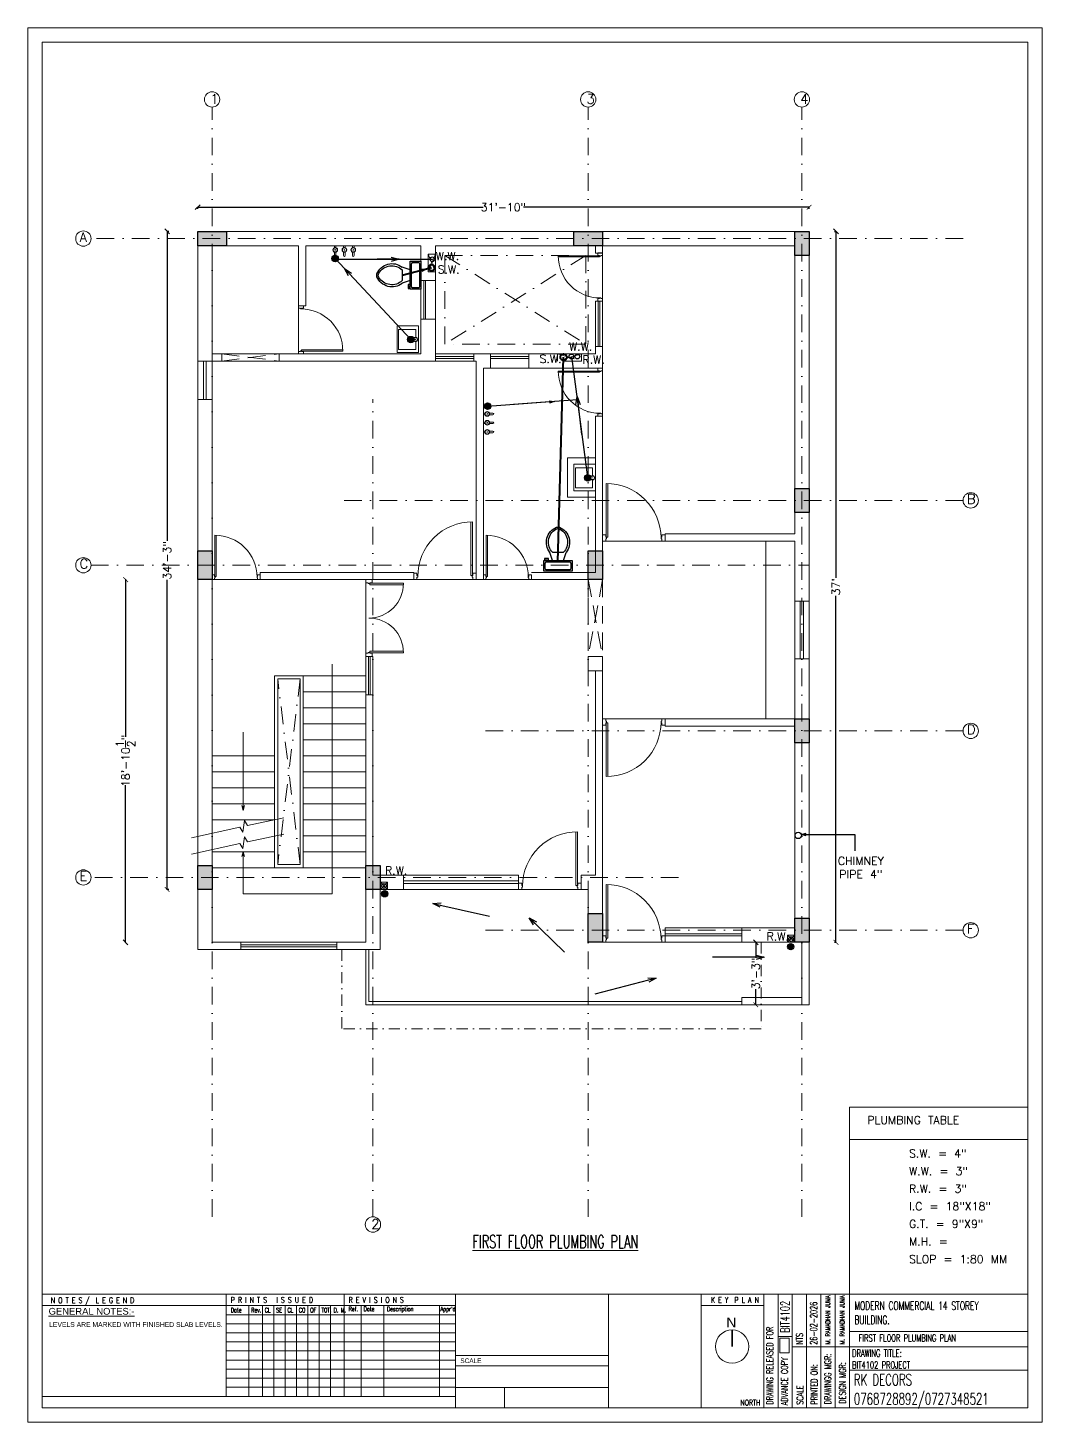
# Model space of a CAD drawing. Header units: inches. Extents: x 10416 to 14183, y 3009 to 10486.
# Drawn here: x 12183 to 12816, y 4819 to 5690 of the extents above; entities that cross this region are included whole.
import ezdxf

# ---------------------------------------------------------------- set-up
doc = ezdxf.new("R2010")
doc.units = ezdxf.units.IN
doc.header["$MEASUREMENT"] = 0
doc.header["$PDMODE"] = 98
doc.linetypes.add('DASHDOTX2', pattern=[2, 1, -0.5, 0, -0.5])
doc.linetypes.add('DASHEDX2', pattern=[1.5, 1, -0.5])
doc.layers.get('0').update_dxf_attribs({"lineweight": 9})
doc.layers.get('Defpoints').update_dxf_attribs({"lineweight": 9})
for name, color, linetype in [('A7- wall', 12, 'Continuous'), ('A7-arch', 144, 'DASHEDX2'), ('A7-column', 7, 'Continuous'), ('A7-cut out', 252, 'DASHDOTX2'), ('A7-door', 33, 'Continuous'), ('A7-railing', 216, 'Continuous'), ('A7-sanitary', 132, 'Continuous'), ('A7-stairs', 114, 'Continuous'), ('A7-text', 232, 'Continuous'), ('A7-window', 4, 'Continuous')]:
    doc.layers.add(name, color=color, linetype=linetype)
for name, color, linetype, lineweight in [('A7-dimention', 160, 'Continuous', 15), ('DIM', 7, 'Continuous', 9), ('elehatch', 7, 'Continuous', 0), ('THIN', 8, 'Continuous', 9)]:
    doc.layers.add(name, color=color, linetype=linetype, lineweight=lineweight)
doc.styles.add('1FR30A', font='', dxfattribs={"height": 0.125})
doc.styles.add('1PT2', font='simplex.shx', dxfattribs={"width": 0.65, "height": 0.078125})
doc.styles.add('1PT25', font='simplex', dxfattribs={"width": 0.65, "height": 2.5})
doc.styles.add('1PT35', font='SIMPLEX', dxfattribs={"width": 0.65, "height": 3.5})
doc.styles.add('1PT5', font='SIMPLEX', dxfattribs={"width": 0.65, "height": 5})
doc.styles.add('ARIAL', font='')
doc.styles.add('RIN', font='gdt.shx')
doc.styles.get("Standard").update_dxf_attribs({"font": 'txt.shx', "height": 5})
doc.styles.add('WORKING', font='txt.shx', dxfattribs={"height": 5})
doc.styles.get('1FR30A').set_extended_font_data('Arial')
doc.styles.get('ARIAL').set_extended_font_data('Arial')
doc.dimstyles.new('FERDIM', dxfattribs={"dimtxt": 5, "dimasz": 3, "dimexe": 0.1875, "dimexo": 0.375, "dimgap": 0.125, "dimtad": 0, "dimdec": 1, "dimzin": 0, "dimdsep": 46, "dimlunit": 4, "dimtxsty": 'Standard', "dimblk1": 'OBLIQUE', "dimblk2": 'ARCHTICK', "dimsah": 1, "dimcen": 0.09375, "dimdle": 0.1875, "dimclrd": 256, "dimclre": 256, "dimclrt": 256, "dimadec": 0, "dimazin": 3, "dimtfac": 1, "dimtdec": 1, "dimtofl": 0, "dimtmove": 1, "dimatfit": 3, "dimldrblk": 'OPEN30', "dimfxl": 1, "dimtolj": 1, "dimtzin": 0, "dimarcsym": 0})

# ---------------------------------------------------------------- blocks, each defined once
blk = doc.blocks.new('rthnry')
at = {"ltscale": 45}
blk.add_hatch(color=5, dxfattribs=at).paths.add_polyline_path([(12508.04, 7803.3), (12517.04, 7803.3), (12517.04, 7785.3), (12508.04, 7785.3)])
at = {"color": 5, "ltscale": 45}
blk.add_lwpolyline([(12508.04, 7803.3), (12517.04, 7803.3), (12517.04, 7785.3), (12508.04, 7785.3)], close=True, dxfattribs=at)
blk = doc.blocks.new('rtbhynrj')
at = {"ltscale": 45}
blk.add_hatch(color=6, dxfattribs=at).paths.add_polyline_path([(12525.73, 7803.3), (12534.73, 7803.3), (12534.73, 7788.3), (12525.73, 7788.3)])
at = {"color": 6, "ltscale": 45}
blk.add_lwpolyline([(12525.73, 7803.3), (12534.73, 7803.3), (12534.73, 7788.3), (12525.73, 7788.3)], close=True, dxfattribs=at)
blk = doc.blocks.new('bgghgfgygg')
at = {"layer": 'A7-column'}
for p, rotation in [((6603.41, 20471.02), 270), ((6838.41, 20471.02), 270), ((26905.76, 15548.77), 180), ((27149.76, 15548.77), 180), ((27149.76, 15322.27), 180)]:
    blk.add_blockref('rthnry', p, dxfattribs=dict(at, rotation=rotation))
for p in [(2235.98, 159.67), (2235.98, -0.83), (2235.98, -144.83), (1862.98, -236.33), (1967.98, -236.33), (2235.98, -269.33)]:
    blk.add_blockref('rtbhynrj', p, dxfattribs=at)
blk = doc.blocks.new('*U13')
for p, q in [((-10, -8.5), (-8, -8.5)), ((-10, -9.5), (-10, -8.5)), ((-7, -9.5), (-10, -9.5)), ((-8, -8.5), (-8, -8)), ((-7, -8), (-7, -9.5)), ((-4, -8), (-6, -14)), ((4, -8), (6, -14)), ((9.5, -6), (9.5, -2)), ((4, -14), (-4, -14))]:
    blk.add_line(p, q)
blk.add_lwpolyline([(10.5, -8), (10.5, 0), (-10.5, 0), (-10.5, -8)], close=True)
for points in [[(-9.5, -2), (-9.5, -6)], [(8.5, -1), (-8.5, -1)], [(-8.5, -7), (8.5, -7)]]:
    blk.add_lwpolyline(points)
for centre, radius, start, end in [((-8.6, -1.9), 0.884, 81.8699, 188.1301), ((-8.6, -6.1), 0.884, 171.8699, 278.1301), ((8.6, -1.9), 0.884, 351.8699, 98.1301), ((8.6, -6.1), 0.884, 261.8699, 8.1301), ((3.5, -21.6), 12.2, 141.4691, 247.9714), ((4.2, -21.8), 11.3, 136.3677, 238.9468), ((-3.5, -21.6), 12.2, 292.0284, 38.5307), ((-4.2, -21.8), 11.3, 301.053, 43.6321), ((0, -27.9), 4, 245.7318, 294.2682), ((0, -29), 4, 254.8605, 285.1395)]:
    blk.add_arc(centre, radius, start, end)
blk = doc.blocks.new('FFDF')
at = {"layer": 'A7-sanitary', "lineweight": 9}
for p, q in [((20303.78, 256.15), (20303.78, 255.15)), ((20304.41, 253.83), (20304.06, 253.68)), ((20304.72, 256.15), (20304.72, 255.14)), ((20309.5, 256.15), (20309.5, 255.15)), ((20310.14, 253.83), (20309.79, 253.68)), ((20310.45, 256.15), (20310.45, 255.14)), ((20315.04, 256.15), (20315.04, 255.15)), ((20315.68, 253.83), (20315.33, 253.68)), ((20315.99, 256.15), (20315.99, 255.14)), ((20303.78, 252.36), (20303.78, 250.16)), ((20304.72, 252.37), (20304.72, 250.16)), ((20309.5, 252.36), (20309.5, 250.16)), ((20310.45, 252.37), (20310.45, 250.16)), ((20315.04, 252.36), (20315.04, 250.16)), ((20315.99, 252.37), (20315.99, 250.16))]:
    blk.add_line(p, q, dxfattribs=at)
for centre, radius in [((20304.24, 253.75), 1.47), ((20304.24, 253.75), 1.28), ((20304.24, 253.75), 0.19), ((20309.97, 253.75), 1.47), ((20309.97, 253.75), 1.28), ((20309.97, 253.75), 0.19), ((20315.5, 253.75), 1.47), ((20315.5, 253.75), 1.28), ((20315.5, 253.75), 0.19)]:
    blk.add_circle(centre, radius, dxfattribs=at)
for centre in [(20304.25, 250.16), (20309.98, 250.16), (20315.51, 250.16)]:
    blk.add_arc(centre, 0.474, 180, 0, dxfattribs=at)
blk = doc.blocks.new('GFGGFFG')
at = {"layer": 'A7-sanitary', "lineweight": 9}
for p, q in [((20260.78, 242.76), (20260.78, 256.15)), ((20260.78, 256.15), (20277.33, 256.15)), ((20268.37, 253.14), (20268.37, 251.32)), ((20268.75, 254.31), (20268.88, 254.42)), ((20269.26, 253.14), (20269.26, 251.32)), ((20277.33, 256.15), (20277.33, 242.76)), ((20277.33, 242.76), (20260.78, 242.76))]:
    blk.add_line(p, q, dxfattribs=at)
blk.add_lwpolyline([(20270.12, 254.36), (20275.07, 254.36), (20275.07, 243.65), (20262.57, 243.65), (20262.57, 254.36), (20267.51, 254.36)], dxfattribs=at)
for radius in [1.3, 1.13, 0.0821]:
    blk.add_circle((20268.82, 254.36), radius, dxfattribs=at)
blk.add_arc((20268.82, 251.32), 0.446, 180, 0, dxfattribs=at)
blk = doc.blocks.new('tdyjyu')
at = {"layer": 'A7- wall', "color": 0, "lineweight": 13, "ltscale": 45}
for p, q in [((13437.21, 6621.56), (13419.82, 6621.56)), ((13419.82, 6621.56), (13419.82, 6597.01)), ((13437.21, 6597.01), (13419.82, 6597.01))]:
    blk.add_line(p, q, dxfattribs=at)
at = {"layer": 'A7-sanitary', "lineweight": 9}
blk.add_blockref('FFDF', (-7029.6, 6497.65), dxfattribs=at)
at = {"layer": 'A7-sanitary', "lineweight": 9, "xscale": -0.8359999999905994, "yscale": 0.8359999999905994, "zscale": 0.8360000000000118}
for p, rotation in [((13328.21, 6735.56), 270), ((13413.83, 6550.68), 180)]:
    blk.add_blockref('*U13', p, dxfattribs=dict(at, rotation=rotation))
at = {"layer": 'A7-sanitary', "lineweight": 9, "xscale": -1, "rotation": 270}
for p in [(13070.58, -13573.42), (13181.06, -13659.77)]:
    blk.add_blockref('GFGGFFG', p, dxfattribs=at)
at = {"layer": 'A7-sanitary', "lineweight": 9, "rotation": 89.99999999999999}
blk.add_blockref('FFDF', (13623.36, -13666.55), dxfattribs=at)
blk = doc.blocks.new('WTHREREG')
at = {"layer": 'A7-door', "lineweight": 0}
for p, q in [((677.32, -489.1), (677.32, -493.1)), ((679.32, -489.1), (677.32, -489.1)), ((677.32, -493.1), (679.32, -493.1)), ((679.32, -490.6), (679.32, -489.1)), ((679.82, -490.6), (679.32, -490.6)), ((679.32, -493.1), (679.32, -491.6)), ((679.32, -491.6), (679.82, -491.6)), ((679.82, -491.6), (679.82, -490.6))]:
    blk.add_line(p, q, dxfattribs=at)
blk = doc.blocks.new('EWRT5RYH6THYH')
at = {"lineweight": 0}
for p, q in [((713.07, -490.6), (713.07, -457.11)), ((714.07, -490.6), (714.07, -457.1)), ((714.07, -490.6), (713.07, -490.6))]:
    blk.add_line(p, q, dxfattribs=at)
blk.add_arc((713.82, -491.1), 34, 89.5787, 180, dxfattribs=at)
blk.add_blockref('WTHREREG', (0, 0), dxfattribs=at)
at = {"lineweight": 0, "xscale": -1}
blk.add_blockref('WTHREREG', (1393.64, 0), dxfattribs=at)
blk = doc.blocks.new('hfjhgkjgh')
at = {"layer": 'A7-door', "lineweight": 9}
for p, q in [((9706.21, 7743.22), (9706.21, 7742.22)), ((9706.21, 7743.17), (9727.21, 7743.17)), ((9706.21, 7742.17), (9727.2, 7742.17)), ((9706.21, 7700.78), (9706.21, 7699.78)), ((9706.21, 7700.78), (9727.2, 7700.78)), ((9706.21, 7699.78), (9727.21, 7699.78))]:
    blk.add_line(p, q, dxfattribs=at)
for centre, start, end in [((9705.71, 7742.97), 270, 0.52197), ((9705.71, 7699.97), 359.47803, 90)]:
    blk.add_arc(centre, 21.5, start, end, dxfattribs=at)
at = {"layer": 'A7-door', "lineweight": 9, "rotation": 270}
blk.add_blockref('WTHREREG', (10196.81, 8422.8), dxfattribs=at)
at = {"layer": 'A7-door', "lineweight": 9, "extrusion": (0, 0, -1), "zscale": -1, "rotation": 90}
blk.add_blockref('WTHREREG', (-10196.81, 7020.15), dxfattribs=at)
blk = doc.blocks.new('_ArchTick')
at = {"layer": 'DIM', "color": 0, "const_width": 0.15}
blk.add_lwpolyline([(-0.5, -0.5), (0.5, 0.5)], dxfattribs=at)
blk = doc.blocks.new('_Oblique')
at = {"color": 0, "linetype": 'ByBlock', "lineweight": -2}
blk.add_line((-0.5, -0.5), (0.5, 0.5), dxfattribs=at)
blk = doc.blocks.new('_Open30')
at = {"color": 0, "linetype": 'ByBlock', "lineweight": -2}
for p, q in [((-1, 0.27), (0, 0)), ((0, 0), (-1, -0.27)), ((0, 0), (-1, 0))]:
    blk.add_line(p, q, dxfattribs=at)
blk = doc.blocks.new('RTHTY')
at = {"layer": 'A7-sanitary', "lineweight": 30, "ltscale": 45}
for p, q in [((11630.59, 5138.77), (11634.59, 5138.77)), ((11631.13, 5137.4), (11634.05, 5140.14)), ((11634.05, 5137.4), (11631.13, 5140.14)), ((11632.59, 5140.77), (11632.59, 5136.77))]:
    blk.add_line(p, q, dxfattribs=at)
for radius in [2, 1.5, 1]:
    blk.add_circle((11632.59, 5138.77), radius, dxfattribs=at)
blk = doc.blocks.new('fthytjut')
at = {"layer": 'A7- wall', "color": 251, "lineweight": 5, "ltscale": 45}
blk.add_lwpolyline([(13206.71, 10362.97), (13188.71, 10362.97), (13188.71, 10353.97), (13206.71, 10353.97)], close=True, dxfattribs=at)
at = {"layer": 'A7-cut out', "color": 251, "lineweight": 5, "ltscale": 11}
for p, q in [((13197.71, 9747.49), (13197.71, 10440.58)), ((13432.71, 9747.49), (13432.71, 10440.58)), ((13566.21, 9747.49), (13566.21, 10440.58)), ((13666.88, 10358.47), (13122.06, 10358.47)), ((13298.21, 9747.49), (13298.21, 10258.28)), ((13666.88, 10194.97), (13279.21, 10194.97)), ((13122.06, 10154.47), (13570.71, 10154.47)), ((13666.88, 10050.97), (13365.14, 10050.97)), ((13489.12, 9959.47), (13122.06, 9959.47)), ((13666.88, 9926.47), (13364.99, 9926.47))]:
    blk.add_line(p, q, dxfattribs=at)
at = {"layer": 'A7-text', "color": 251, "lineweight": 5, "ltscale": 45}
for centre in [(13197.71, 10445.37), (13432.71, 10445.37), (13566.21, 10445.37), (13117.27, 10358.47), (13671.68, 10194.97), (13117.27, 10154.47), (13671.68, 10050.97), (13117.27, 9959.47), (13671.68, 9926.47), (13298.21, 9742.7)]:
    blk.add_circle(centre, 4.79, dxfattribs=at)
at = {"layer": 'A7-text', "color": 251, "lineweight": 5, "ltscale": 45, "char_height": 6, "attachment_point": 1, "style": 'WORKING'}
for s, insert in [('1', (13196.68, 10448.68)), ('3', (13431.68, 10448.68)), ('4', (13565.18, 10448.68)), ('A', (13114.94, 10362.37)), ('B', (13669.34, 10198.87)), ('C', (13114.94, 10158.37)), ('D', (13669.34, 10054.87)), ('E', (13114.94, 9963.37)), ('F', (13669.34, 9930.37)), ('2', (13297.18, 9746))]:
    blk.add_mtext_dynamic_manual_height_columns(s, width=0.2604, gutter_width=25, heights=[0], dxfattribs=dict(at, insert=insert))
blk = doc.blocks.new('*D83')
at = {"layer": 'A7-dimention', "lineweight": -2, "ltscale": 45, "transparency": 16777216}
for p, q in [((12288.52, 5578.05), (12467.09, 5578.05)), ((12288.71, 5577.05), (12288.71, 5578.24)), ((12670.9, 5578.05), (12492.34, 5578.05)), ((12670.71, 5577.05), (12670.71, 5578.24))]:
    blk.add_line(p, q, dxfattribs=at)
at = {"layer": 'Defpoints', "color": 0, "lineweight": 13, "ltscale": 45, "transparency": 16777216}
for p in [(12670.71, 5578.05), (12288.71, 5562.97), (12670.71, 5562.97)]:
    blk.add_point(p, dxfattribs=at)
at = {"layer": 'A7-dimention', "lineweight": -2, "ltscale": 45, "transparency": 16777216, "xscale": 3, "yscale": 3, "zscale": 3, "rotation": 180}
blk.add_blockref('_Oblique', (12288.71, 5578.05), dxfattribs=at)
at = {"layer": 'A7-dimention', "lineweight": -2, "ltscale": 45, "transparency": 16777216, "xscale": 3, "yscale": 3, "zscale": 3}
blk.add_blockref('_ArchTick', (12670.71, 5578.05), dxfattribs=at)
at = {"layer": 'A7-dimention', "lineweight": 13, "ltscale": 45, "transparency": 16777216, "insert": (12479.71, 5578.05), "char_height": 5, "attachment_point": 5}
blk.add_mtext('\\A1;31\'-10"', dxfattribs=at)
blk = doc.blocks.new('*D84')
at = {"layer": 'A7-dimention', "lineweight": -2, "ltscale": 45, "transparency": 16777216}
for p, q in [((12270.6, 5562.97), (12269.41, 5562.97)), ((12269.6, 5563.16), (12269.6, 5369.68)), ((12269.6, 5151.79), (12269.6, 5345.27)), ((12270.6, 5151.97), (12269.41, 5151.97))]:
    blk.add_line(p, q, dxfattribs=at)
at = {"layer": 'Defpoints', "color": 0, "lineweight": 13, "ltscale": 45, "transparency": 16777216}
for p in [(12288.71, 5562.97), (12269.6, 5151.97), (12288.71, 5151.97)]:
    blk.add_point(p, dxfattribs=at)
at = {"layer": 'A7-dimention', "lineweight": -2, "ltscale": 45, "transparency": 16777216, "xscale": 3, "yscale": 3, "zscale": 3}
for name, p, rotation in [('_Oblique', (12269.6, 5562.97), 90), ('_ArchTick', (12269.6, 5151.97), 270)]:
    blk.add_blockref(name, p, dxfattribs=dict(at, rotation=rotation))
at = {"layer": 'A7-dimention', "lineweight": 13, "ltscale": 45, "transparency": 16777216, "insert": (12269.6, 5357.47), "char_height": 5, "attachment_point": 5, "rotation": 90}
blk.add_mtext('\\A1;34\'-3"', dxfattribs=at)
blk = doc.blocks.new('*D85')
at = {"layer": 'A7-dimention', "lineweight": -2, "ltscale": 45, "transparency": 16777216}
for p, q in [((12686.5, 5562.97), (12687.68, 5562.97)), ((12687.5, 5563.16), (12687.5, 5346.52)), ((12687.5, 5118.79), (12687.5, 5335.43)), ((12686.5, 5118.97), (12687.68, 5118.97))]:
    blk.add_line(p, q, dxfattribs=at)
at = {"layer": 'Defpoints', "color": 0, "lineweight": 13, "ltscale": 45, "transparency": 16777216}
for p in [(12670.71, 5562.97), (12670.71, 5118.97), (12687.5, 5118.97)]:
    blk.add_point(p, dxfattribs=at)
at = {"layer": 'A7-dimention', "lineweight": -2, "ltscale": 45, "transparency": 16777216, "xscale": 3, "yscale": 3, "zscale": 3}
for name, p, rotation in [('_Oblique', (12687.5, 5562.97), 90), ('_ArchTick', (12687.5, 5118.97), 270)]:
    blk.add_blockref(name, p, dxfattribs=dict(at, rotation=rotation))
at = {"layer": 'A7-dimention', "lineweight": 13, "ltscale": 45, "transparency": 16777216, "insert": (12687.5, 5340.97), "char_height": 5, "attachment_point": 5, "rotation": 90}
blk.add_mtext("\\A1;37'", dxfattribs=at)
blk = doc.blocks.new('*D122')
at = {"layer": 'A7-dimention', "lineweight": -2, "ltscale": 45, "transparency": 16777216}
for p, q in [((12637.45, 5118.97), (12637.22, 5118.97)), ((12637.41, 5119.16), (12637.41, 5109.18)), ((12637.41, 5079.79), (12637.41, 5089.77)), ((12637.45, 5079.97), (12637.22, 5079.97))]:
    blk.add_line(p, q, dxfattribs=at)
at = {"layer": 'Defpoints', "color": 0, "lineweight": 13, "ltscale": 45, "transparency": 16777216}
for p in [(12644.18, 5118.97), (12637.41, 5079.97), (12644.18, 5079.97)]:
    blk.add_point(p, dxfattribs=at)
at = {"layer": 'A7-dimention', "lineweight": -2, "ltscale": 45, "transparency": 16777216, "xscale": 3, "yscale": 3, "zscale": 3}
for name, p, rotation in [('_Oblique', (12637.41, 5118.97), 90), ('_ArchTick', (12637.41, 5079.97), 270)]:
    blk.add_blockref(name, p, dxfattribs=dict(at, rotation=rotation))
at = {"layer": 'A7-dimention', "lineweight": 13, "ltscale": 45, "transparency": 16777216, "insert": (12637.41, 5099.47), "char_height": 5, "attachment_point": 5, "rotation": 90}
blk.add_mtext('\\A1;3\'-3"', dxfattribs=at)
blk = doc.blocks.new('*D121')
at = {"layer": 'A7-dimention', "lineweight": -2, "ltscale": 45, "transparency": 16777216}
for p, q in [((12243.71, 5345.47), (12243.48, 5345.47)), ((12243.67, 5345.66), (12243.67, 5247.35)), ((12243.67, 5118.79), (12243.67, 5217.1)), ((12243.71, 5118.97), (12243.48, 5118.97))]:
    blk.add_line(p, q, dxfattribs=at)
at = {"layer": 'Defpoints', "color": 0, "lineweight": 13, "ltscale": 45, "transparency": 16777216}
for p in [(12243.67, 5345.47), (12315.71, 5345.47), (12315.71, 5118.97)]:
    blk.add_point(p, dxfattribs=at)
at = {"layer": 'A7-dimention', "lineweight": -2, "ltscale": 45, "transparency": 16777216, "xscale": 3, "yscale": 3, "zscale": 3}
for name, p, rotation in [('_ArchTick', (12243.67, 5345.47), 90), ('_Oblique', (12243.67, 5118.97), 270)]:
    blk.add_blockref(name, p, dxfattribs=dict(at, rotation=rotation))
at = {"layer": 'A7-dimention', "lineweight": 13, "ltscale": 45, "transparency": 16777216, "insert": (12243.67, 5232.22), "char_height": 5, "attachment_point": 5, "rotation": 90}
blk.add_mtext('\\A1;18\'-10{\\H1.000000x;\\S1/2;}"', dxfattribs=at)
blk = doc.blocks.new('rrttrhtrhr')
at = {"layer": 'A7-arch', "lineweight": 13, "ltscale": 11}
for p, q in [((12003.71, 6686.47), (12039.71, 6681.97)), ((12003.71, 6681.97), (12039.71, 6686.47)), ((12241.71, 6545.47), (12232.71, 6497.47)), ((12232.71, 6545.47), (12241.71, 6497.47)), ((12232.71, 6545.47), (12232.71, 6497.47)), ((12241.71, 6545.47), (12241.71, 6497.47))]:
    blk.add_line(p, q, dxfattribs=at)
at = {"layer": 'A7-cut out', "lineweight": 13, "ltscale": 11}
for p, q in [((12132.76, 6737.75), (12132.76, 6748.75)), ((12132.76, 6748.75), (12137.26, 6748.75)), ((12137.26, 6748.75), (12132.76, 6737.75)), ((12132.76, 6748.75), (12137.26, 6737.75)), ((12143.21, 6747.97), (12231.21, 6692.47)), ((12231.21, 6747.97), (12143.21, 6692.47)), ((12137.26, 6737.75), (12132.76, 6737.75)), ((12213.58, 6681.97), (12213.58, 6686.47)), ((12213.58, 6686.47), (12228.58, 6681.97)), ((12228.58, 6686.47), (12213.58, 6681.97)), ((12228.58, 6681.97), (12213.58, 6681.97)), ((12228.58, 6686.47), (12228.58, 6681.97)), ((12052.71, 6367.47), (12038.71, 6483.47)), ((12052.71, 6483.47), (12038.71, 6367.47)), ((12102.85, 6351.97), (12102.85, 6356.47)), ((12102.85, 6356.47), (12107.35, 6356.47)), ((12107.35, 6351.97), (12102.85, 6356.47)), ((12107.35, 6356.47), (12102.85, 6351.97)), ((12107.35, 6356.47), (12107.35, 6351.97)), ((12361.71, 6323.47), (12357.21, 6323.47)), ((12357.21, 6323.47), (12357.21, 6318.97)), ((12357.21, 6318.97), (12361.71, 6323.47)), ((12357.21, 6323.47), (12361.71, 6318.97)), ((12361.71, 6318.97), (12361.71, 6323.47))]:
    blk.add_line(p, q, dxfattribs=at)
at = {"layer": 'A7-cut out', "lineweight": 13, "ltscale": 7}
for p, q in [((12078.71, 6314.47), (12078.71, 6264.97)), ((12340.71, 6318.97), (12340.71, 6264.97)), ((12340.71, 6264.97), (12078.71, 6264.97))]:
    blk.add_line(p, q, dxfattribs=at)
at = {"layer": 'A7-cut out', "lineweight": 13, "ltscale": 11}
blk.add_lwpolyline([(12143.21, 6747.97), (12231.21, 6747.97), (12231.21, 6692.47), (12143.21, 6692.47)], close=True, dxfattribs=at)
at = {"layer": 'A7-railing', "lineweight": 13, "ltscale": 45}
for p, q in [((12036.71, 6365.47), (12036.71, 6485.47)), ((12054.71, 6485.47), (12036.71, 6485.47)), ((12054.71, 6365.47), (12054.71, 6485.47)), ((12054.71, 6365.47), (12036.71, 6365.47)), ((12093.71, 6314.47), (12093.71, 6279.97)), ((12095.71, 6314.47), (12095.71, 6281.97)), ((12328.71, 6279.97), (12093.71, 6279.97)), ((12328.71, 6281.97), (12095.71, 6281.97))]:
    blk.add_line(p, q, dxfattribs=at)
blk.add_lwpolyline([(12052.71, 6483.47), (12038.71, 6483.47), (12038.71, 6367.47), (12052.71, 6367.47)], close=True, dxfattribs=at)
at = {"layer": 'A7-sanitary', "color": 3, "lineweight": 40, "ltscale": 45}
for centre in [(12134.9, 6740.35), (12217.34, 6684.44)]:
    blk.add_circle(centre, 2, dxfattribs=at)
at = {"layer": 'A7-sanitary', "lineweight": 30, "ltscale": 45}
for centre in [(12135.35, 6745.55), (12222.21, 6684.82), (12225.94, 6684.82), (12105.16, 6354.14), (12359.48, 6320.95)]:
    blk.add_circle(centre, 1.5, dxfattribs=at)
at = {"layer": 'A7-stairs', "lineweight": 13, "ltscale": 45}
for p, q in [((12054.71, 6485.47), (12093.71, 6485.47)), ((12054.71, 6475.47), (12093.71, 6475.47)), ((12054.71, 6465.47), (12093.71, 6465.47)), ((12054.71, 6455.47), (12093.71, 6455.47)), ((12054.71, 6445.47), (12093.71, 6445.47)), ((12036.71, 6435.47), (11997.71, 6435.47)), ((12054.71, 6435.47), (12093.71, 6435.47)), ((12036.71, 6425.47), (11997.71, 6425.47)), ((12054.71, 6425.47), (12093.71, 6425.47)), ((12036.71, 6415.47), (11997.71, 6415.47)), ((12054.71, 6415.47), (12093.71, 6415.47)), ((11997.71, 6405.47), (12036.71, 6405.47)), ((12054.71, 6405.47), (12093.71, 6405.47)), ((11997.71, 6395.47), (12036.71, 6395.47)), ((12054.71, 6395.47), (12093.71, 6395.47)), ((12054.71, 6395.47), (12093.71, 6395.47)), ((12054.71, 6385.47), (12093.71, 6385.47)), ((11997.71, 6375.47), (12036.71, 6375.47)), ((12054.71, 6375.47), (12093.71, 6375.47)), ((11997.71, 6365.47), (12093.71, 6365.47))]:
    blk.add_line(p, q, dxfattribs=at)
at = {"layer": 'A7-window', "lineweight": 13, "ltscale": 45}
for p, q in [((12129.91, 6732.22), (12129.91, 6708.22)), ((12131.01, 6732.22), (12131.01, 6708.22)), ((12238.91, 6719.47), (12238.91, 6690.97)), ((12240.01, 6719.47), (12240.01, 6690.97)), ((11992.41, 6681.97), (11992.41, 6657.97)), ((11994.01, 6681.97), (11994.01, 6657.97)), ((12137.21, 6684.77), (12161.21, 6684.77)), ((12161.21, 6683.67), (12137.21, 6683.67)), ((12171.71, 6684.77), (12195.71, 6684.77)), ((12195.71, 6683.67), (12171.71, 6683.67)), ((12365.21, 6495.97), (12365.21, 6531.97)), ((12367.21, 6495.97), (12367.21, 6531.97)), ((12095.41, 6473.47), (12095.41, 6497.47)), ((12096.51, 6473.47), (12096.51, 6497.47)), ((12189.21, 6357.27), (12117.21, 6357.27)), ((12189.21, 6355.67), (12117.21, 6355.67)), ((12328.71, 6324.19), (12280.71, 6324.19)), ((12328.71, 6323.09), (12280.71, 6323.09)), ((12015.71, 6317.27), (12075.71, 6317.27)), ((12015.71, 6316.17), (12075.71, 6316.17))]:
    blk.add_line(p, q, dxfattribs=at)
at = {"layer": 'elehatch', "lineweight": 13, "ltscale": 45}
for p, q in [((12370.71, 6762.97), (11988.71, 6762.97)), ((11988.71, 6762.97), (11988.71, 6314.47)), ((12370.71, 6318.97), (12370.71, 6762.97)), ((11997.71, 6753.97), (12051.71, 6753.97)), ((11997.71, 6753.97), (11997.71, 6686.47)), ((12051.71, 6753.97), (12051.71, 6686.47)), ((12056.21, 6753.97), (12056.21, 6716.47)), ((12128.21, 6753.97), (12128.21, 6686.47)), ((12137.21, 6753.97), (12137.21, 6686.47)), ((12237.21, 6753.97), (12237.21, 6749.47)), ((12237.21, 6753.97), (12237.21, 6749.47)), ((12237.21, 6749.47), (12241.71, 6749.47)), ((12241.71, 6545.47), (12241.71, 6753.97)), ((12361.71, 6573.97), (12361.71, 6753.97)), ((12128.21, 6732.22), (12137.21, 6732.22)), ((12051.71, 6716.47), (12056.21, 6716.47)), ((12237.21, 6719.47), (12241.71, 6719.47)), ((12237.21, 6719.47), (12237.21, 6686.47)), ((12128.21, 6708.22), (12137.21, 6708.22)), ((12237.21, 6690.97), (12241.71, 6690.97)), ((11988.71, 6681.97), (12162.71, 6681.97)), ((11997.71, 6686.47), (12128.21, 6686.47)), ((11997.71, 6318.97), (11997.71, 6681.97)), ((12003.71, 6686.47), (12003.71, 6681.97)), ((12039.71, 6686.47), (12039.71, 6681.97)), ((12137.21, 6686.47), (12237.21, 6686.47)), ((12137.21, 6686.47), (12137.21, 6681.97)), ((12161.21, 6686.47), (12161.21, 6681.97)), ((12162.71, 6681.97), (12162.71, 6545.47)), ((12171.71, 6686.47), (12171.71, 6677.47)), ((12195.71, 6686.47), (12195.71, 6677.47)), ((12241.71, 6677.47), (12167.21, 6677.47)), ((12167.21, 6677.47), (12167.21, 6545.47)), ((11997.71, 6657.97), (11988.71, 6657.97)), ((12237.21, 6647.47), (12237.21, 6549.97)), ((12241.71, 6647.47), (12237.21, 6647.47)), ((12361.71, 6569.47), (12241.71, 6569.47)), ((12361.71, 6573.97), (12280.71, 6573.97)), ((12280.71, 6573.97), (12280.71, 6569.47)), ((12343.71, 6458.47), (12343.71, 6569.47)), ((12361.71, 6458.47), (12361.71, 6569.47)), ((12027.71, 6549.97), (12123.71, 6549.97)), ((12027.71, 6545.47), (12027.71, 6549.97)), ((12123.71, 6545.47), (12123.71, 6549.97)), ((12237.21, 6549.97), (12197.21, 6549.97)), ((11997.71, 6545.47), (12241.71, 6545.47)), ((12093.71, 6318.97), (12093.71, 6545.47)), ((12232.71, 6540.97), (12232.71, 6540.97)), ((12370.71, 6531.97), (12361.71, 6531.97)), ((12093.71, 6497.47), (12098.21, 6497.47)), ((12098.21, 6360.97), (12098.21, 6497.47)), ((12232.71, 6497.47), (12241.71, 6497.47)), ((12232.71, 6488.47), (12232.71, 6497.47)), ((12232.71, 6497.47), (12241.71, 6497.47)), ((12241.71, 6318.97), (12241.71, 6497.47)), ((12072.82, 6349.21), (12072.82, 6492.6)), ((12232.71, 6488.47), (12241.71, 6488.47)), ((12237.21, 6360.97), (12237.21, 6488.47)), ((12370.71, 6495.97), (12361.71, 6495.97)), ((12093.71, 6473.47), (12098.21, 6473.47)), ((12361.71, 6458.47), (12241.71, 6458.47)), ((12280.71, 6453.97), (12280.71, 6458.47)), ((12361.71, 6453.97), (12280.71, 6453.97)), ((12361.71, 6327.97), (12361.71, 6453.97)), ((11997.71, 6415.47), (12036.71, 6415.47)), ((11997.71, 6395.47), (12036.71, 6395.47)), ((12189.21, 6360.97), (12098.21, 6360.97)), ((12117.21, 6360.97), (12117.21, 6351.97)), ((12189.21, 6351.97), (12189.21, 6360.97)), ((12228.21, 6360.97), (12228.21, 6351.97)), ((12228.21, 6360.97), (12237.21, 6360.97)), ((12102.71, 6314.47), (12102.71, 6351.97)), ((12102.71, 6351.97), (12232.71, 6351.97)), ((12232.71, 6318.97), (12232.71, 6351.97)), ((12280.71, 6318.97), (12280.71, 6327.97)), ((12361.71, 6327.97), (12280.71, 6327.97)), ((12328.71, 6327.97), (12328.71, 6318.97)), ((11988.71, 6314.47), (12102.71, 6314.47)), ((11997.71, 6318.97), (12093.71, 6318.97)), ((12015.71, 6318.97), (12015.71, 6314.47)), ((12075.71, 6318.97), (12075.71, 6314.47)), ((12370.71, 6318.97), (12232.71, 6318.97)), ((12366.21, 6284.47), (12366.21, 6318.97)), ((12370.71, 6279.97), (12370.71, 6318.97)), ((12328.71, 6279.97), (12328.71, 6284.47)), ((12366.21, 6284.47), (12328.71, 6284.47)), ((12328.71, 6279.97), (12370.71, 6279.97))]:
    blk.add_line(p, q, dxfattribs=at)
for points in [[(11997.71, 6753.97), (11997.71, 6753.97)], [(12056.21, 6753.97), (12128.21, 6753.97)], [(12137.21, 6753.97), (12237.21, 6753.97)], [(12241.71, 6753.97), (12361.71, 6753.97)], [(11984.8, 6384.23), (12015.02, 6390.79), (12016.97, 6387.7), (12017.95, 6394.94), (12019.9, 6391.85), (12042.62, 6396.79)], [(11984.8, 6374.03), (12015.02, 6380.59), (12016.97, 6377.5), (12017.95, 6384.75), (12019.9, 6381.65), (12042.62, 6386.59)]]:
    blk.add_lwpolyline(points, dxfattribs=at)
at = {"layer": 'A7-door', "lineweight": 13, "xscale": 0.7692307692304894, "yscale": 0.7692307692304894, "zscale": 0.7692307692304894}
for p, rotation in [((11862.4, 6198.46), 89.99999999998003), ((12431.02, 7237.49), 270), ((11862.4, 6126.46), 90)]:
    blk.add_blockref('EWRT5RYH6THYH', p, dxfattribs=dict(at, rotation=rotation))
at = {"layer": 'A7-door', "lineweight": 13, "xscale": -1}
for p in [(12958.03, 7062.57), (12958.03, 6812.07)]:
    blk.add_blockref('EWRT5RYH6THYH', p, dxfattribs=at)
at = {"layer": 'A7-door', "lineweight": 13}
for name, p in [('EWRT5RYH6THYH', (11446.39, 7038.57)), ('hfjhgkjgh', (2390, -1200)), ('EWRT5RYH6THYH', (11511.89, 6845.07))]:
    blk.add_blockref(name, p, dxfattribs=at)
at = {"layer": 'A7-door', "lineweight": 13, "xscale": -0.7692307692304894, "yscale": 0.7692307692304894, "zscale": 0.7692307692307168}
for p in [(12548.73, 6924.78), (12718.23, 6924.78)]:
    blk.add_blockref('EWRT5RYH6THYH', p, dxfattribs=at)
at = {"layer": 'A7-door', "lineweight": 13, "rotation": 180}
blk.add_blockref('EWRT5RYH6THYH', (12958.03, 5965.37), dxfattribs=at)
at = {"layer": 'elehatch', "lineweight": 13, "ltscale": 45}
for points in [[(12017.21, 6401.34), (12017.21, 6450.18)], [(12017.21, 6375.47), (12017.21, 6349.21), (12072.82, 6349.21)]]:
    blk.add_leader(points, dimstyle='FERDIM', override={"dimgap": 0.125, "dimtad": 0, "dimfxlon": 1}, dxfattribs=at)

msp = doc.modelspace()

# ---------------------------------------------------------------- linework, layer by layer
at = {"layer": 'A7-sanitary', "lineweight": 30, "ltscale": 45}
for p, q in [((12421.89, 5495.4), (12374.56, 5546.04)), ((12375.08, 5545.55), (12435.35, 5545.55)), ((12522.21, 5484.82), (12532.32, 5409.49)), ((12469.88, 5453.82), (12525.81, 5457.94))]:
    msp.add_line(p, q, dxfattribs=at)
at = {"layer": 'A7-sanitary', "color": 3, "lineweight": 40, "ltscale": 45}
for p, q in [((12416.51, 5535.56), (12434.9, 5540.35)), ((12513.83, 5356.54), (12517.34, 5484.44))]:
    msp.add_line(p, q, dxfattribs=at)
msp.add_circle((12517.34, 5484.44), 2, dxfattribs=at)
at = {"layer": 'A7-sanitary', "lineweight": 30, "ltscale": 45}
for centre, radius in [((12522.21, 5484.82), 1.5), ((12525.94, 5484.82), 1.5), ((12663.91, 5185.72), 2), ((12405.16, 5154.14), 1.5), ((12659.48, 5120.95), 1.5)]:
    msp.add_circle(centre, radius, dxfattribs=at)
at = {"layer": 'THIN', "color": 7, "ltscale": 0.6}
for p, q in [((12695.9, 4828.27), (12695.9, 5015.96)), ((12695.9, 4995.81), (12807.31, 4995.81)), ((12807.31, 4899.11), (12191.62, 4899.11)), ((12306.55, 4899.11), (12306.55, 4835.35)), ((12380.22, 4899.11), (12380.22, 4835.35)), ((12449.7, 4899.11), (12449.7, 4828.27)), ((12545.3, 4828.27), (12545.3, 4899.11)), ((12603.3, 4828.27), (12603.3, 4899.11)), ((12642.4, 4828.27), (12642.4, 4899.11)), ((12651.31, 4828.27), (12651.31, 4899.11)), ((12660.23, 4828.27), (12660.23, 4899.11)), ((12669.15, 4828.27), (12669.15, 4899.11)), ((12678.07, 4828.27), (12678.07, 4899.11)), ((12686.98, 4828.53), (12686.98, 4899.11)), ((12695.9, 4828.27), (12695.9, 4899.11)), ((12449.7, 4892.02), (12191.62, 4892.02)), ((12380.22, 4886.36), (12306.55, 4886.36)), ((12320.71, 4892.02), (12320.71, 4835.35)), ((12329.21, 4892.02), (12329.21, 4835.35)), ((12336.3, 4892.02), (12336.3, 4835.35)), ((12343.38, 4892.02), (12343.38, 4835.35)), ((12350.46, 4892.02), (12350.46, 4835.35)), ((12357.55, 4892.02), (12357.55, 4835.35)), ((12364.63, 4892.02), (12364.63, 4835.35)), ((12371.72, 4892.02), (12371.72, 4835.35)), ((12449.7, 4886.36), (12380.22, 4886.36)), ((12390.84, 4892.02), (12390.84, 4835.35)), ((12405.01, 4892.02), (12405.01, 4835.35)), ((12439.79, 4892.02), (12439.79, 4835.35)), ((12642.4, 4892.02), (12603.3, 4892.02)), ((12380.22, 4880.69), (12306.55, 4880.69)), ((12449.7, 4880.69), (12380.22, 4880.69)), ((12380.22, 4875.02), (12306.55, 4875.02)), ((12380.22, 4869.36), (12306.55, 4869.36)), ((12449.7, 4875.02), (12380.22, 4875.02)), ((12449.7, 4869.36), (12380.22, 4869.36)), ((12651.31, 4872.65), (12660.23, 4872.65)), ((12695.9, 4875.78), (12807.31, 4875.78)), ((12380.22, 4863.69), (12306.55, 4863.69)), ((12449.7, 4863.69), (12380.22, 4863.69)), ((12449.7, 4860.86), (12545.3, 4860.86)), ((12660.23, 4866.21), (12807.31, 4866.21)), ((12380.22, 4858.02), (12306.55, 4858.02)), ((12380.22, 4852.36), (12306.55, 4852.36)), ((12449.7, 4858.02), (12380.22, 4858.02)), ((12449.7, 4852.36), (12380.22, 4852.36)), ((12449.77, 4854.45), (12545.3, 4854.45)), ((12807.31, 4851.67), (12695.9, 4851.67)), ((12380.22, 4846.69), (12306.55, 4846.69)), ((12449.7, 4846.69), (12380.22, 4846.69)), ((12449.7, 4835.36), (12191.62, 4835.36)), ((12380.22, 4841.02), (12306.55, 4841.02)), ((12449.7, 4841.02), (12380.22, 4841.02)), ((12449.7, 4840.95), (12545.3, 4840.95)), ((12480.42, 4840.95), (12480.42, 4828.27)), ((12191.62, 4828.27), (12807.31, 4828.27))]:
    msp.add_line(p, q, dxfattribs=at)
for points in [[(12816.31, 4819.27), (12182.62, 4819.27), (12182.62, 5690.07), (12816.31, 5690.07)], [(12652.5, 4871.7), (12658.21, 4871.7), (12658.21, 4862.62), (12652.5, 4862.62)]]:
    msp.add_lwpolyline(points, close=True, dxfattribs=at)
for points in [[(12807.31, 4828.27), (12807.31, 5681.07), (12191.62, 5681.07), (12191.62, 4828.27)], [(12807.31, 5015.96), (12695.9, 5015.96)]]:
    msp.add_lwpolyline(points, dxfattribs=at)
at = {"layer": 'THIN', "color": 7, "ltscale": 0.6, "const_width": 1.14}
msp.add_lwpolyline([(12622.61, 4876.89), (12622.61, 4866.47)], dxfattribs=at)
at = {"layer": 'THIN', "color": 7, "ltscale": 0.6}
msp.add_circle((12622.61, 4866.47), 10.42, dxfattribs=at)

# ---------------------------------------------------------------- block references
at = {"layer": 'A7- wall', "color": 0, "lineweight": 13}
msp.add_blockref('rrttrhtrhr', (300, -1200), dxfattribs=at)
at = {"layer": 'A7-column', "lineweight": 13}
msp.add_blockref('bgghgfgygg', (-2100, -2400), dxfattribs=at)
at = {"layer": 'A7-cut out', "lineweight": 5}
msp.add_blockref('fthytjut', (-900, -4800), dxfattribs=at)
at = {"layer": 'A7-sanitary', "lineweight": 30, "ltscale": 45}
for p in [(741.97, 407.28), (789.3, 356.63), (837.29, 315.05), (899.79, 270.28), (772.96, 10.48), (1026.64, -22.56)]:
    msp.add_blockref('RTHTY', p, dxfattribs=at)
at = {"layer": 'A7-sanitary', "lineweight": 9}
msp.add_blockref('tdyjyu', (-900, -1200), dxfattribs=at)

# ---------------------------------------------------------------- texts
at = {"layer": 'A7-text', "lineweight": 18, "ltscale": 45, "char_height": 5, "attachment_point": 1, "style": 'WORKING'}
for s, insert in [('W.W.', (12437.46, 5550.08)), ('S.W.', (12438.66, 5541.74)), ('W.W.', (12520.72, 5493.47)), ('S.W.', (12502.35, 5485.86)), ('R.W.', (12529.11, 5485.35)), ('R.W.', (12405.79, 5166.37)), ('R.W.', (12644.18, 5125.08))]:
    msp.add_mtext_dynamic_manual_height_columns(s, width=0.4319, gutter_width=25, heights=[0], dxfattribs=dict(at, insert=insert))
at = {"layer": 'A7-text', "color": 0, "lineweight": 13, "insert": (12685.52, 5172.29), "char_height": 5, "attachment_point": 1, "style": 'WORKING'}
msp.add_mtext_dynamic_manual_height_columns('\\pxqc;CHIMNEY\\PPIPE 4" ', width=35.0607, gutter_width=25, heights=[0], dxfattribs=at)
at = {"layer": 'A7-text', "lineweight": 18, "ltscale": 45, "char_height": 5, "attachment_point": 1, "style": 'WORKING'}
for s, insert in [('PLUMBING TABLE ', (12707.13, 5010.41)), ('S.W. = 4"', (12733.16, 4989.55)), ('W.W. = 3"', (12733.16, 4978.55)), ('R.W. = 3"', (12733.16, 4967.55)), ('I.C = 18"X18"', (12733.16, 4956.55)), ('G.T. = 9"X9"', (12733.16, 4945.55)), ('M.H. = ', (12733.16, 4934.55)), ('SLOP = 1:80 MM ', (12733.16, 4923.55))]:
    msp.add_mtext(s, dxfattribs=dict(at, insert=insert))
at = {"layer": 'THIN', "color": 7, "ltscale": 0.6, "style": '1PT25', "width": 0.65}
for s, p in [('N O T E S /  L E G E N D', (12196.99, 4893.6)), ('P R I N T S   I S S U E D', (12309.38, 4893.79)), ('R E V I S I O N S', (12383.05, 4893.79))]:
    msp.add_text(s, height=3.5418, dxfattribs=at).set_placement(p)
at = {"layer": 'THIN', "color": 7, "ltscale": 0.6}
for s, height, style, p in [('%%UGENERAL NOTES:-', 4.2136, 'ARIAL', (12195.58, 4886.39)), ('N', 6.22, '1FR30A', (12619.01, 4878.39)), ('SCALE', 2.916, 'RIN', (12452.82, 4856.15))]:
    msp.add_text(s, height=height, dxfattribs=dict(at, style=style)).set_placement(p)
at = {"layer": 'THIN', "color": 7, "ltscale": 0.6, "style": '1PT35', "width": 0.65}
for s, p in [('DRAWINGG MGR:', (12684.51, 4830.33)), ('DESIGN MGR:', (12693.58, 4830.73))]:
    msp.add_text(s, height=4.1224, rotation=90, dxfattribs=at).set_placement(p)
at = {"layer": 'THIN', "color": 7, "ltscale": 0.6, "attachment_point": 1, "style": '1PT5'}
for s, insert, char_height in [('\\A1;\\pxqc;{\\LFIRST FLOOR PLUMBING PLAN }', (12435.64, 4936.01), 8), ('\\A1;\\pxqc;FIRST FLOOR PLUMBING PLAN ', (12655.56, 4874.03), 4.4462)]:
    msp.add_mtext_dynamic_manual_height_columns(s, width=153.0544, gutter_width=25, heights=[5.55], dxfattribs=dict(at, insert=insert, char_height=char_height))
at = {"layer": 'THIN', "color": 7, "ltscale": 0.6}
for s, insert, char_height, width, attachment_point, style in [('K E Y  P L A N', (12609.41, 4895.57), 3.5418, 29.3676, 4, '1PT25'), ('MODERN COMMERCIAL 14 STOREY^JBUILDING.', (12699.02, 4894.58), 5.28, 141.6031, 1, '1PT5'), ('Date', (12309.38, 4889.25), 2.833, 4.6483, 4, '1PT2'), ('Rev.', (12322.13, 4889.25), 2.833, 4.6483, 4, '1PT2'), ('CL', (12330.63, 4889.25), 2.833, 4.6483, 4, '1PT2'), ('SE', (12337.71, 4889.25), 2.833, 7.8314, 4, '1PT2'), ('CL', (12344.8, 4889.25), 2.833, 7.7494, 4, '1PT2'), ('CO', (12351.88, 4889.25), 2.833, 7.1178, 4, '1PT2'), ('OF', (12358.96, 4889.25), 2.833, 9.0695, 4, '1PT2'), ('TOT.', (12366.05, 4889.25), 2.833, 7.9279, 4, '1PT2'), ('D. M.', (12373.63, 4889.25), 2.833, 19.1565, 4, '1PT2'), ('Ref.', (12383.05, 4889.96), 2.833, 4.6483, 4, '1PT2'), ('Date', (12392.41, 4891.38), 2.833, 6.4901, 1, '1PT2'), ('Description', (12406.95, 4891.31), 2.8335, 16.9266, 1, '1PT2'), ("Appr'd", (12440.36, 4891.31), 2.833, 16.9266, 1, '1PT2'), ('{\\fArial Unicode MS|b0|i0|c0|p2;LEVELS ARE MARKED WITH FINISHED SLAB LEVELS.}', (12195.92, 4878.66), 3.03, 187.9522, 7, 'ARIAL'), ('DRAWING TITLE:^JBIT4102 PROJECT ', (12697.6, 4864.55), 4.45, 102.5627, 1, '1PT5'), ('RK DECORS ^J0768728892/0727348521', (12698.69, 4849.3), 7.17, 188.8042, 1, '1PT5'), ('NORTH', (12640.27, 4829.71), 3.542, 38.1443, 9, '1PT25')]:
    msp.add_mtext(s, dxfattribs=dict(at, insert=insert, char_height=char_height, width=width, attachment_point=attachment_point, style=style))
at = {"layer": 'THIN', "color": 7, "ltscale": 0.6, "attachment_point": 1, "rotation": 90, "style": '1PT35'}
for s, insert, char_height, width in [('BIT4102', (12652.84, 4875.04), 5.73, 121.2733), ('26-02-2026', (12671.41, 4867.59), 4.3, 20.9553), ('M. RAMADHAN JUMA ', (12680.98, 4867.8), 2.91, 39.0943), ('M. RAMADHAN JUMA ', (12689.9, 4867.8), 2.91, 39.0943), ('DRAWING RELEASED FOR', (12644.05, 4830.12), 4.1224, 109.1463), ('NTS', (12662.67, 4867.59), 4.122, 20.0819), ('ADVANCE COPY', (12653.27, 4829.72), 4.1224, 109.1463), ('PRINTED ON:', (12671.89, 4830.13), 4.1224, 109.1463), ('SCALE', (12662.97, 4830.13), 4.122, 109.1463)]:
    msp.add_mtext(s, dxfattribs=dict(at, insert=insert, char_height=char_height, width=width))

# ---------------------------------------------------------------- dimensions: what is measured, and where the dimension line sits
at = {"layer": 'A7-dimention', "lineweight": 13, "ltscale": 45}
dim = msp.add_linear_dim(base=(12670.71, 5578.05), p1=(12288.71, 5562.97), p2=(12670.71, 5562.97), dimstyle='FERDIM', override={"dimfxlon": 1}, dxfattribs=at)
dim.commit()
dim.dimension.update_dxf_attribs({"geometry": '*D83', "text_midpoint": (12479.71, 5578.05)})
for base, p1, p2, override, picture, middle in [((12269.6, 5151.97), (12288.71, 5562.97), (12288.71, 5151.97), {"dimfxlon": 1}, '*D84', (12269.6, 5357.47)), ((12687.5, 5118.97), (12670.71, 5562.97), (12670.71, 5118.97), {"dimfxlon": 1}, '*D85', (12687.5, 5340.97)), ((12243.67, 5345.47), (12315.71, 5118.97), (12315.71, 5345.47), {"dimfxl": 0.03937, "dimfxlon": 1}, '*D121', (12243.67, 5232.22)), ((12637.41, 5079.97), (12644.18, 5118.97), (12644.18, 5079.97), {"dimfxl": 0.03937, "dimfxlon": 1}, '*D122', (12637.41, 5099.47))]:
    dim = msp.add_linear_dim(base=base, p1=p1, p2=p2, angle=90, dimstyle='FERDIM', override=override, dxfattribs=at)
    dim.commit()
    dim.dimension.update_dxf_attribs({"geometry": picture, "text_midpoint": middle})

# ---------------------------------------------------------------- leaders
msp.add_leader([(12665.81, 5186.35), (12699.33, 5186.35), (12699.33, 5175.99)], dimstyle='FERDIM', override={"dimgap": 0.125, "dimtad": 0, "dimfxl": 8, "dimfxlon": 1}, dxfattribs=at)
at = {"layer": 'A7-sanitary', "lineweight": 30, "ltscale": 45}
for points in [[(12380.5, 5539.69), (12404.17, 5514.37)], [(12414.62, 5545.55), (12400.77, 5545.55)], [(12525.77, 5459.75), (12528.62, 5436.18)], [(12435.71, 5143.27), (12471.1, 5135.37)], [(12495.89, 5134.26), (12517.99, 5112.78)], [(12642.59, 5109.57), (12610.4, 5109.57)], [(12575.13, 5096.65), (12536.87, 5086.65)]]:
    msp.add_leader(points, dimstyle='FERDIM', override={"dimasz": 5, "dimfxlon": 1}, dxfattribs=at)
at = {"layer": 'A7-sanitary', "color": 3, "lineweight": 40, "ltscale": 45}
for points, override in [([(12431.38, 5539.43), (12419.03, 5536.21)], {"dimgap": 0.125, "dimtad": 0, "dimfxlon": 1}), ([(12511.36, 5456.62), (12485.97, 5454.9)], {"dimgap": 0.125, "dimtad": 0, "dimfxl": 0.03937, "dimfxlon": 1})]:
    msp.add_leader(points, dimstyle='FERDIM', override=override, dxfattribs=at)

doc.saveas('drawing.dxf')
